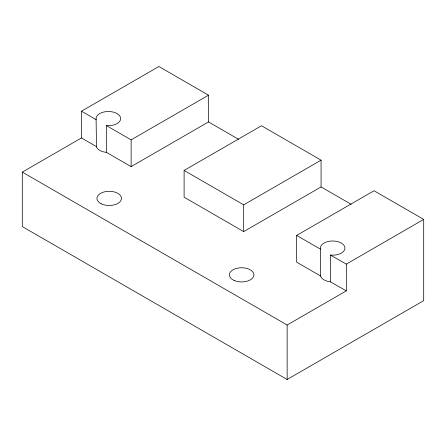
<?xml version="1.0" encoding="UTF-8"?>
<svg xmlns="http://www.w3.org/2000/svg" width="446" height="446" viewBox="0 0 446 446"><rect width="100%" height="100%" fill="white"/><g stroke="black" fill="none" stroke-linecap="round" stroke-linejoin="round"><path stroke-width="0.67" d="M423.7 219.415L346.319 264.093L346.319 290.853L330.369 281.816A12.287 7.097 0 0 1 321.059 277.183L320.641 276.029L296.657 262.181L296.657 235.421L374.043 190.749L423.7 219.415L423.7 300.649L287.14 379.49L22.3 226.585L22.3 172.111L81.473 137.948L81.473 111.188L158.86 66.51L208.516 95.182L208.516 121.942L131.135 166.614L106.321 152.292L105.195 152.209A12.287 7.097 0 0 1 96.503 147.191L96.085 118.591A12.287 7.097 0 0 1 108.372 111.5A12.287 7.097 0 0 1 120.665 118.591A12.287 7.097 0 0 1 108.372 125.688L106.321 125.532L106.321 152.292M106.321 125.532L131.135 139.86L208.516 95.182M184.103 170.439L261.484 125.761L321.075 160.164L321.075 186.924L243.689 231.602L184.103 197.199L184.103 170.439L243.689 204.842L321.075 160.164M22.3 172.111L287.14 325.017L346.319 290.853M330.369 281.816L330.369 255.056L333.575 255.162A12.287 7.097 0 0 0 344.914 247.558A12.287 7.097 0 0 0 331.746 241.007A12.287 7.097 0 0 0 320.406 248.612L320.641 276.029M330.369 255.056L346.319 264.093M208.516 121.942L238.61 139.314M321.075 186.924L351.169 204.301M81.473 111.188L96.353 119.779M296.657 235.421L320.641 249.269M81.473 137.948L96.353 146.539M287.14 325.017L287.14 379.49M243.689 204.842L243.689 231.602M131.135 139.86L131.135 166.614M101.203 203.777A12.287 7.097 0 0 0 121.279 199.696A12.287 7.097 0 0 0 105.122 191.696A12.287 7.097 0 0 0 101.203 203.777M234.457 280.606A12.287 7.097 0 0 0 253.852 275.544A12.287 7.097 0 0 0 236.558 268.38A12.287 7.097 0 0 0 234.457 280.606"/></g></svg>
